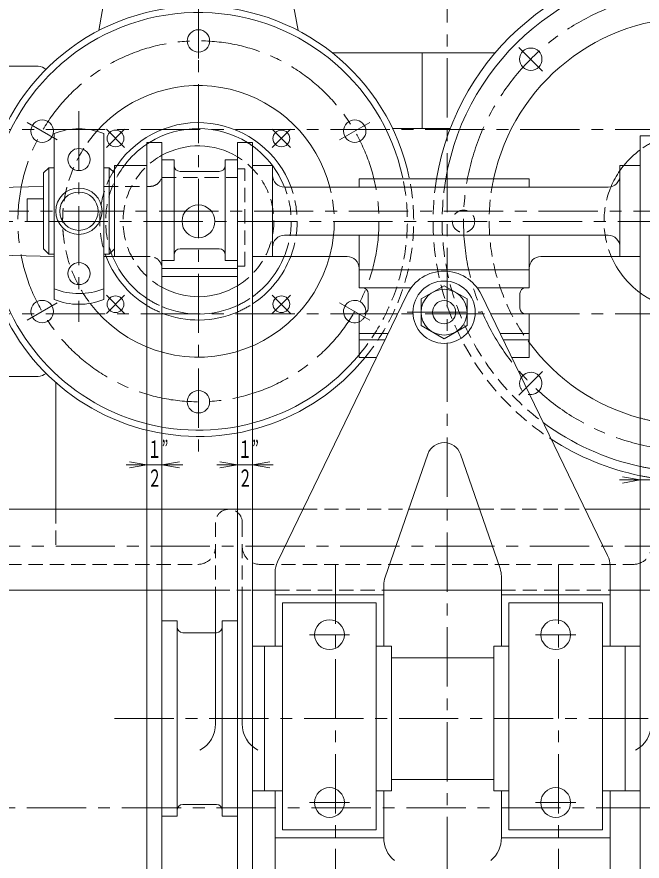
# Model space of a CAD drawing. Units: millimetres, scale not verified. Extents: x -5945 to 5945, y -4205 to 4205.
# Drawn here: x -1937 to -1410, y -1810 to -1098 of the extents above; entities that cross this region are included whole.
import ezdxf
from ezdxf.enums import TextEntityAlignment as Align

# ---------------------------------------------------------------- set-up
doc = ezdxf.new("R2010")
doc.units = ezdxf.units.MM
doc.header["$LTSCALE"] = 10
doc.linetypes.add('CHAIN1', pattern=[8, 5, -1, 1, -1])
doc.linetypes.add('DASHED1', pattern=[1.8, 1.2, -0.6])
for name, color, linetype, lineweight in [('0-0_0', 3, 'Continuous', 18), ('0-1_芯', 4, 'CHAIN1', 18), ('0-2_寸法', 2, 'Continuous', 18)]:
    doc.layers.add(name, color=color, linetype=linetype, lineweight=lineweight)
doc.styles.add('ＭＳ ゴシック', font='')
doc.styles.get('ＭＳ ゴシック').set_extended_font_data('MS Gothic')

msp = doc.modelspace()

# ---------------------------------------------------------------- linework, layer by layer
at = {"layer": '0-0_0'}
for p, q in [((-1867.81, -1109.38), (-1861.37, -1073.5)), ((-1699.66, -1109.38), (-1706.1, -1073.5)), ((-1533.46, -1128.12), (-1670.9, -1128.12)), ((-1595.08, -1128.12), (-1595.08, -1191.9)), ((-2000.13, -1139.5), (-1918.96, -1139.5)), ((-1905.53, -1196.31), (-1905.53, -1336.22)), ((-1863.53, -1196.31), (-1863.53, -1336.22)), ((-1571.35, -1191.9), (-1620.02, -1191.9)), ((-1411.22, -1909.27), (-1411.22, -1198.09)), ((-1411.22, -1198.09), (-1398.52, -1198.09)), ((-1827.18, -1900.09), (-1827.18, -1203.69)), ((-1814.48, -1203.69), (-1827.18, -1203.69)), ((-1814.48, -1901.44), (-1814.48, -1203.69)), ((-1750.88, -1908.19), (-1750.88, -1203.9)), ((-1738.18, -1203.9), (-1750.88, -1203.9)), ((-1738.18, -1927.76), (-1738.18, -1203.9)), ((-1854.6, -1223.09), (-1854.6, -1299.96)), ((-1854.6, -1223.09), (-1827.18, -1223.09)), ((-1804.2, -1218.28), (-1814.48, -1218.28)), ((-1804.2, -1303.37), (-1804.2, -1218.28)), ((-1761.16, -1303.37), (-1761.16, -1218.28)), ((-1750.88, -1218.28), (-1761.16, -1218.28)), ((-1721.17, -1223.09), (-1738.18, -1223.09)), ((-1721.17, -1223.09), (-1721.17, -1299.96)), ((-1428.24, -1223.09), (-1428.24, -1299.96)), ((-1428.24, -1223.09), (-1411.22, -1223.09)), ((-1914.46, -1229.52), (-1914.46, -1293.52)), ((-1909.99, -1225.06), (-1909.99, -1297.98)), ((-1859.07, -1225.06), (-1859.07, -1297.98)), ((-1766.16, -1228.2), (-1799.2, -1228.2)), ((-1648.23, -1234.46), (-1648.23, -1241.46)), ((-1504.87, -1234.46), (-1648.23, -1234.46)), ((-1504.87, -1234.46), (-1504.87, -1241.46)), ((-1914.46, -1240.81), (-2012.57, -1243.09)), ((-1438.24, -1241.46), (-1711.17, -1241.46)), ((-1438.24, -1282.05), (-1711.17, -1282.05)), ((-1648.23, -1282.05), (-1648.23, -1326.3)), ((-1504.87, -1282.05), (-1504.87, -1326.3)), ((-1766.16, -1293.45), (-1799.2, -1293.45)), ((-1905.53, -1300.03), (-2012.57, -1297.54)), ((-1854.6, -1299.96), (-1827.18, -1299.96)), ((-1721.17, -1299.96), (-1738.18, -1299.96)), ((-1721.17, -1299.96), (-1658.23, -1299.96)), ((-1428.24, -1299.96), (-1494.87, -1299.96)), ((-1428.24, -1299.96), (-1411.22, -1299.96)), ((-1804.2, -1303.37), (-1814.48, -1303.37)), ((-1814.48, -1310.03), (-1750.88, -1310.03)), ((-1750.88, -1303.37), (-1761.16, -1303.37)), ((-1814.48, -1316.78), (-1750.88, -1316.78)), ((-1504.87, -1311.34), (-1648.23, -1311.34)), ((-1576.55, -1324.6), (-1595.9, -1335.77)), ((-1576.55, -1324.6), (-1557.2, -1335.77)), ((-1604.4, -1326.3), (-1648.23, -1326.3)), ((-1640.5, -1331.3), (-1640.5, -1343.44)), ((-1504.87, -1326.3), (-1548.71, -1326.3)), ((-1512.61, -1331.3), (-1512.61, -1343.44)), ((-1717.04, -1557.56), (-1607.75, -1331.83)), ((-1595.9, -1358.11), (-1595.9, -1335.77)), ((-1557.2, -1358.11), (-1557.2, -1335.77)), ((-1438.62, -1552.28), (-1545.35, -1331.83)), ((-1648.23, -1348.44), (-1648.23, -1385.18)), ((-1615.79, -1348.44), (-1648.23, -1348.44)), ((-1504.87, -1348.44), (-1537.31, -1348.44)), ((-1504.87, -1348.44), (-1504.87, -1385.18)), ((-1576.55, -1369.28), (-1595.9, -1358.11)), ((-1576.55, -1369.28), (-1557.2, -1358.11)), ((-1623.73, -1364.84), (-1648.23, -1364.84)), ((-1504.87, -1364.84), (-1529.37, -1364.84)), ((-1626.34, -1370.22), (-1648.23, -1370.22)), ((-1504.87, -1370.22), (-1526.77, -1370.22)), ((-1633.58, -1385.18), (-1648.23, -1385.18)), ((-1504.87, -1385.18), (-1519.53, -1385.18)), ((-2000.13, -1401.13), (-1918.96, -1401.13)), ((-1904.03, -1406.21), (-1904.03, -1513.19)), ((-1626.32, -1570.53), (-1590.24, -1466.61)), ((-1529.34, -1563.17), (-1562.86, -1466.61)), ((-2621.17, -1513.19), (-1827.18, -1513.19)), ((-1814.48, -1513.19), (-1750.88, -1513.19)), ((-1738.18, -1513.19), (-1695.55, -1513.19)), ((-1606.41, -1513.19), (-1546.69, -1513.19)), ((-1457.55, -1513.19), (-1411.22, -1513.19)), ((-1719.04, -1628.73), (-1719.04, -1566.28)), ((-1436.62, -1628.73), (-1436.62, -1561)), ((-1528.24, -1628.73), (-1528.24, -1569.73)), ((-1627.42, -1628.73), (-1627.42, -1577.09)), ((-2621.17, -1581.4), (-1827.18, -1581.4)), ((-1814.48, -1581.4), (-1769.34, -1581.4)), ((-1769.34, -1581.4), (-1769.34, -1694.14)), ((-1746.74, -1581.4), (-1746.74, -1694.14)), ((-1738.18, -1581.4), (-1719.04, -1581.4)), ((-1627.42, -1585.46), (-1719.04, -1585.46)), ((-1627.42, -1581.4), (-1528.24, -1581.4)), ((-1528.24, -1585.46), (-1436.62, -1585.46)), ((-1436.62, -1581.4), (-1411.22, -1581.4)), ((-1712.71, -1783.63), (-1712.71, -1592.23)), ((-1633.75, -1592.23), (-1712.71, -1592.23)), ((-1633.75, -1783.63), (-1633.75, -1592.23)), ((-1521.91, -1783.63), (-1521.91, -1592.23)), ((-1521.91, -1592.23), (-1442.95, -1592.23)), ((-1442.95, -1783.63), (-1442.95, -1592.23)), ((-1814.48, -1607.4), (-1801.78, -1607.4)), ((-1801.78, -1772.18), (-1801.78, -1607.4)), ((-1763.58, -1772.18), (-1763.58, -1607.4)), ((-1763.58, -1607.4), (-1750.88, -1607.4)), ((-1796.78, -1617.32), (-1768.58, -1617.32)), ((-1712.71, -1628.73), (-1738.18, -1628.73)), ((-1727.9, -1750.85), (-1727.9, -1628.73)), ((-1621.05, -1628.73), (-1633.75, -1628.73)), ((-1621.05, -1750.85), (-1621.05, -1628.73)), ((-1534.61, -1628.73), (-1521.91, -1628.73)), ((-1534.61, -1750.85), (-1534.61, -1628.73)), ((-1442.95, -1628.73), (-1411.22, -1628.73)), ((-1423.92, -1750.85), (-1423.92, -1628.73)), ((-1621.05, -1638.4), (-1534.61, -1638.4)), ((-1621.05, -1741.17), (-1534.61, -1741.17)), ((-1712.71, -1750.85), (-1738.18, -1750.85)), ((-1719.04, -1827.19), (-1719.04, -1750.85)), ((-1621.05, -1750.85), (-1633.75, -1750.85)), ((-1627.42, -1790.4), (-1627.42, -1750.85)), ((-1534.61, -1750.85), (-1521.91, -1750.85)), ((-1528.24, -1790.4), (-1528.24, -1750.85)), ((-1442.95, -1750.85), (-1411.22, -1750.85)), ((-1436.62, -1827.19), (-1436.62, -1750.85)), ((-1796.78, -1762.26), (-1768.58, -1762.26)), ((-1814.48, -1772.18), (-1801.78, -1772.18)), ((-1763.58, -1772.18), (-1750.88, -1772.18)), ((-1633.75, -1783.63), (-1712.71, -1783.63)), ((-1521.91, -1783.63), (-1442.95, -1783.63)), ((-1627.42, -1790.4), (-1719.04, -1790.4)), ((-1528.24, -1790.4), (-1436.62, -1790.4))]:
    msp.add_line(p, q, dxfattribs=at)
at = {"layer": '0-0_0', "color": 1, "linetype": 'DASHED1'}
for p, q in [((-1750.88, -1226), (-1744.53, -1226)), ((-1744.53, -1308.15), (-1744.53, -1226)), ((-1814.48, -1233.46), (-1750.88, -1233.46)), ((-1863.53, -1240.81), (-1824.48, -1240.81)), ((-1863.53, -1300.03), (-1824.48, -1300.03)), ((-1750.88, -1308.15), (-1744.53, -1308.15)), ((-1904.03, -1513.19), (-1904.03, -1544.43)), ((-1827.18, -1513.19), (-1814.48, -1513.19)), ((-1750.88, -1513.19), (-1738.18, -1513.19)), ((-1695.55, -1513.19), (-1606.41, -1513.19)), ((-1546.69, -1513.19), (-1457.55, -1513.19)), ((-1411.22, -1513.19), (-1398.52, -1513.19)), ((-1769.34, -1524.49), (-1769.34, -1581.4)), ((-1746.74, -1524.49), (-1746.74, -1581.4)), ((-2179.03, -1559.7), (-1784.34, -1559.7)), ((-1731.74, -1559.7), (-1416.91, -1559.7)), ((-1827.18, -1581.4), (-1814.48, -1581.4)), ((-1769.34, -1581.4), (-1738.18, -1581.4)), ((-1719.04, -1581.4), (-1627.42, -1581.4)), ((-1528.24, -1581.4), (-1436.62, -1581.4)), ((-1411.22, -1581.4), (-1398.52, -1581.4))]:
    msp.add_line(p, q, dxfattribs=at)
at = {"layer": '0-0_0'}
for points in [[(-1914.46, -1229.52), (-1909.99, -1225.06), (-1905.53, -1225.06)], [(-1854.6, -1229.52), (-1859.07, -1225.06), (-1863.53, -1225.06)], [(-1914.46, -1270.31), (-1928.11, -1270.31), (-1928.11, -1251.39), (-1914.46, -1251.39)], [(-1914.46, -1293.52), (-1909.99, -1297.98), (-1905.53, -1297.98)], [(-1854.6, -1293.52), (-1859.07, -1297.98), (-1863.53, -1297.98)]]:
    msp.add_lwpolyline(points, dxfattribs=at)
for centre, radius in [((-1783.74, -1118.14), 9.44), ((-1503.45, -1133.56), 9.44), ((-1915.53, -1194.23), 9.44), ((-1651.94, -1194.23), 9.44), ((-1853.67, -1200.38), 7.05), ((-1713.8, -1200.38), 7.05), ((-1884.53, -1218.17), 9.36), ((-1884.53, -1261.75), 19.55), ((-1884.53, -1261.75), 16.17), ((-1783.74, -1270.26), 13.85), ((-1884.53, -1314.36), 9.36), ((-1576.55, -1346.94), 26.28), ((-1576.55, -1346.94), 19.35), ((-1915.53, -1346.4), 9.44), ((-1853.67, -1340.25), 7.05), ((-1713.8, -1340.25), 7.05), ((-1576.55, -1346.94), 9.75), ((-1783.74, -1422.49), 9.44), ((-1673.23, -1618.98), 12.56), ((-1482.43, -1618.98), 12.56), ((-1673.23, -1760.59), 12.56), ((-1482.43, -1760.59), 12.56)]:
    msp.add_circle(centre, radius, dxfattribs=at)
at = {"layer": '0-0_0', "color": 1, "linetype": 'DASHED1'}
msp.add_circle((-1560.18, -1270.31), 9.44, dxfattribs=at)
at = {"layer": '0-0_0'}
for centre, radius, start, end in [((-1366.73, -1270.31), 219.13, 7.34295, 170.58184), ((-1366.73, -1270.31), 211.47, 7.64607, 170.23744), ((-1783.74, -1270.26), 181.53, 11.64739, 171.02342), ((-1783.74, -1270.31), 176.2, 11.98009, 170.69072), ((-1366.73, -1270.31), 171.82, 9.65372, 167.9542), ((-1918.96, -1149.5), 10, 47.7526, 90), ((-1783.74, -1270.31), 114.55, 14.59132, 138.42478), ((-1783.74, -1270.31), 83.26, 20.2799, 145.4401), ((-1884.53, -1248.18), 55.96, 67.96132, 112.03868), ((-1783.83, -1270.12), 78.11, 57.97544, 121.72789), ((-1783.83, -1270.12), 78.11, 123.70639, 142.97296), ((-1783.74, -1270.26), 63.62, 58.90853, 118.89499), ((-1783.83, -1270.12), 78.1, 21.5263, 54.24043), ((-1366.73, -1270.31), 74.95, 126.41611, 140.94172), ((-1799.2, -1223.2), 5, 180, 270), ((-1766.16, -1223.2), 5, 270, 0), ((-1783.74, -1270.31), 83.26, 148.34136, 149.80031), ((-1711.17, -1231.46), 10, 180, 270), ((-1438.24, -1231.46), 10, 270, 0), ((-1366.73, -1270.31), 74.95, 145.14767, 157.10071), ((-1783.74, -1270.31), 114.55, 217.15375, 354.12227), ((-1711.17, -1292.05), 10, 90, 180), ((-1438.24, -1292.05), 10, 0, 90), ((-1799.2, -1298.45), 5, 90, 180), ((-1766.16, -1298.45), 5, 0, 90), ((-1783.74, -1270.26), 181.53, 189.01035, 320.72452), ((-1783.74, -1270.31), 176.2, 189.30928, 320.26672), ((-1783.74, -1270.31), 83.26, 199.40981, 238.54995), ((-1783.74, -1270.26), 78.26, 199.5214, 236.28626), ((-1783.74, -1270.26), 78.26, 305.59348, 337.70263), ((-1783.74, -1270.31), 83.26, 303.16987, 339.14366), ((-1658.23, -1309.96), 10, 0, 90), ((-1494.87, -1309.96), 10, 90, 180), ((-1366.73, -1270.31), 74.95, 203.29512, 233.58389), ((-1576.55, -1346.94), 34.66, 25.83399, 154.16601), ((-1884.53, -1275.32), 55.96, 247.96132, 292.03868), ((-1783.74, -1270.26), 63.62, 241.10501, 301.09147), ((-1645.5, -1331.3), 5, 0, 90), ((-1507.61, -1331.3), 5, 90, 180), ((-1884.53, -1284.35), 55.96, 247.96132, 292.03868), ((-1651.94, -1346.4), 9.44, 353.35791, 293.1681), ((-1783.74, -1270.26), 78.26, 246.87286, 294.8194), ((-1645.5, -1343.44), 5, 270, 0), ((-1507.61, -1343.44), 5, 180, 270), ((-1783.74, -1270.31), 83.26, 248.33271, 293.24005), ((-1366.73, -1270.31), 171.82, 216.4874, 254.99143), ((-1918.96, -1391.13), 10, 270, 312.2474), ((-1503.45, -1407.07), 9.44, 264.3093, 147.35869), ((-1366.73, -1270.31), 211.47, 233.33198, 257.8536), ((-1576.55, -1471.36), 14.49, 19.14374, 160.85626), ((-1366.73, -1270.31), 219.13, 236.96114, 258.28429), ((-1456.62, -1561), 20, 0, 25.83399), ((-1699.04, -1566.28), 20, 154.16601, 180), ((-1548.24, -1569.73), 20, 0, 19.14374), ((-1607.42, -1577.09), 20, 160.85626, 180), ((-1796.78, -1612.32), 5, 180, 270), ((-1768.58, -1612.32), 5, 270, 0), ((-1794.24, -1694.43), 24.9, 298.13712, 0.67969), ((-1721.84, -1694.43), 24.9, 179.32031, 241.86288), ((-1426.81, -1694.43), 24.9, 298.13712, 0.67969), ((-1796.78, -1767.26), 5, 90, 180), ((-1768.58, -1767.26), 5, 0, 90), ((-1602.52, -1790.4), 24.9, 179.32031, 230.06498), ((-1553.14, -1790.4), 24.9, 309.93502, 0.67969)]:
    msp.add_arc(centre, radius, start, end, dxfattribs=at)
at = {"layer": '0-0_0', "color": 1, "linetype": 'DASHED1'}
for centre, radius, start, end in [((-1783.74, -1270.31), 114.55, 138.42478, 217.15375), ((-1366.73, -1270.31), 74.95, 115.10053, 126.41611), ((-1783.71, -1270.26), 78.29, 121.74414, 123.72271), ((-1783.74, -1270.26), 78.26, 54.40652, 57.98816), ((-1783.74, -1270.26), 63.62, 118.89499, 241.10501), ((-1783.74, -1270.26), 63.62, 301.09147, 58.90853), ((-1783.71, -1270.26), 78.29, 142.94406, 199.51741), ((-1783.74, -1270.31), 83.26, 145.4401, 148.34136), ((-1366.73, -1270.31), 74.95, 140.94172, 145.14767), ((-1783.74, -1270.31), 83.26, 149.80031, 199.40981), ((-1824.48, -1230.81), 10, 270, 0), ((-1783.74, -1270.31), 176.2, 320.26672, 11.98009), ((-1783.62, -1270.3), 181.41, 320.71161, 11.66798), ((-1366.73, -1270.31), 219.13, 170.58184, 236.96114), ((-1366.73, -1270.31), 211.47, 170.23744, 233.33198), ((-1366.73, -1270.31), 171.82, 167.9542, 216.4874), ((-1783.74, -1270.31), 114.55, 165.40868, 185.87773), ((-1783.74, -1270.26), 78.26, 337.70263, 21.59529), ((-1783.74, -1270.31), 83.26, 339.14366, 20.2799), ((-1783.74, -1270.31), 114.55, 354.12227, 14.59132), ((-1366.73, -1270.31), 74.95, 157.10071, 203.29512), ((-1824.48, -1310.03), 10, 0, 90), ((-1366.73, -1270.31), 74.95, 233.58389, 244.89947), ((-1783.74, -1270.26), 78.26, 236.28626, 246.87286), ((-1783.74, -1270.26), 78.26, 294.8194, 305.59348), ((-1783.74, -1270.31), 83.26, 238.54995, 248.33271), ((-1783.74, -1270.31), 83.26, 293.24005, 303.16987), ((-1651.94, -1346.4), 9.44, 293.1681, 353.35791), ((-1503.45, -1407.07), 9.44, 147.35869, 264.3093), ((-1366.73, -1270.31), 171.82, 254.99143, 259.33593), ((-1366.73, -1270.31), 211.47, 257.8536, 261.35248), ((-1366.73, -1270.31), 219.13, 258.28429, 261.65694), ((-1758.04, -1524.49), 11.3, 0, 180), ((-1784.34, -1544.7), 15, 270, 0), ((-1731.74, -1544.7), 15, 180, 270), ((-1416.91, -1544.7), 15, 270, 0)]:
    msp.add_arc(centre, radius, start, end, dxfattribs=at)
at = {"layer": '0-1_芯'}
for p, q in [((-1574.1, -3262.7), (-1574.1, 3120.85)), ((-1783.74, -754.47), (-1783.74, -1466.24)), ((-1783.74, -1132.81), (-1783.74, -1103.41)), ((-1493.43, -1143.61), (-1513.44, -1123.6)), ((-1884.53, -1177.41), (-1884.53, -1355.12)), ((-1902.82, -1201.56), (-1928.28, -1186.86)), ((-1664.66, -1201.56), (-1639.19, -1186.86)), ((-2552.38, -1192.8), (-549.03, -1192.8)), ((-1845.98, -1208.07), (-1861.36, -1192.69)), ((-1845.98, -1192.69), (-1861.36, -1208.07)), ((-1721.49, -1208.07), (-1706.11, -1192.69)), ((-1721.49, -1192.69), (-1706.11, -1208.07)), ((-1206.87, -1261.75), (-1946.03, -1261.75)), ((-1140.14, -1270.31), (-1980.38, -1270.31)), ((-1845.98, -1332.56), (-1861.36, -1347.94)), ((-1845.98, -1347.94), (-1861.36, -1332.56)), ((-1721.49, -1332.56), (-1706.11, -1347.94)), ((-1721.49, -1347.94), (-1706.11, -1332.56)), ((-1902.82, -1339.07), (-1928.28, -1353.77)), ((-1664.66, -1339.07), (-1639.19, -1353.77)), ((-2552.38, -1348.44), (-549.03, -1348.44)), ((-1607.72, -1346.94), (-1545.38, -1346.94)), ((-1493.43, -1397.02), (-1513.44, -1417.03)), ((-3104.12, -1544.43), (-188.61, -1544.43)), ((-1668.23, -1559.7), (-1668.23, -1832.42)), ((-1479.98, -1559.7), (-1479.98, -1832.42)), ((-1656.3, -1618.98), (-1690.16, -1618.98)), ((-1499.36, -1618.98), (-1465.5, -1618.98)), ((-1854.55, -1689.79), (-1264.84, -1689.79)), ((-3048.36, -1764.99), (-237.98, -1764.99)), ((-1656.3, -1760.59), (-1690.16, -1760.59)), ((-1499.36, -1760.59), (-1465.5, -1760.59))]:
    msp.add_line(p, q, dxfattribs=at)
for centre, radius in [((-1366.73, -1270.31), 193.45), ((-1783.74, -1270.26), 152.23)]:
    msp.add_circle(centre, radius, dxfattribs=at)
at = {"layer": '0-2_寸法'}
for p, q in [((-1827.18, -1475.75), (-1841.95, -1473.15)), ((-1814.48, -1475.75), (-1799.7, -1473.15)), ((-1750.88, -1475.75), (-1765.66, -1473.15)), ((-1738.18, -1475.75), (-1723.41, -1473.15)), ((-1844.62, -1475.75), (-1797.03, -1475.75)), ((-1827.18, -1475.75), (-1841.95, -1478.36)), ((-1814.48, -1475.75), (-1799.7, -1478.36)), ((-1768.33, -1475.75), (-1720.74, -1475.75)), ((-1750.88, -1475.75), (-1765.66, -1478.36)), ((-1738.18, -1475.75), (-1723.41, -1478.36)), ((-1411.22, -1488.44), (-1426, -1485.84)), ((-1428.67, -1488.44), (-1381.08, -1488.44)), ((-1411.22, -1488.44), (-1426, -1491.05))]:
    msp.add_line(p, q, dxfattribs=at)

# ---------------------------------------------------------------- texts
at = {"layer": '0-2_寸法', "style": 'ＭＳ ゴシック', "width": 0.6}
for s, p in [('１”', (-1826.79, -1474.26)), ('１”', (-1750.49, -1474.26)), ('２', (-1826.62, -1498.65)), ('２', (-1750.33, -1498.65))]:
    msp.add_text(s, height=14.66, dxfattribs=at).set_placement(p, align=Align.BOTTOM_LEFT)

doc.saveas('drawing.dxf')
